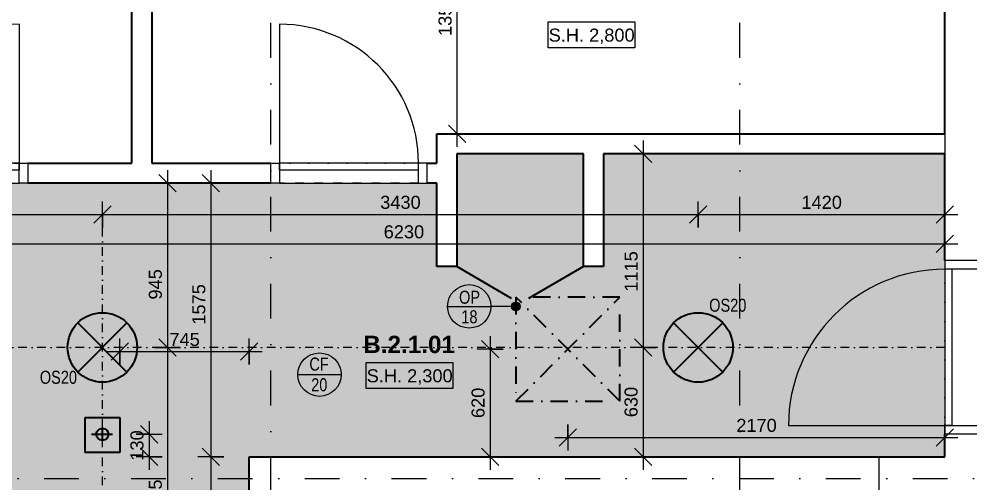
# Model space of a CAD drawing. Header units: millimetres. Extents: x -8336 to 42027, y -1655 to 58543.
# Drawn here: x -2379 to 3096, y 50778 to 53448 of the extents above; entities that cross this region are included whole.
import ezdxf

# ---------------------------------------------------------------- set-up
doc = ezdxf.new("R2010")
doc.units = ezdxf.units.MM
for name, pattern in [('ABMV_DashDot_2_2mm-S0_6mm', [110, 50, -30, 0, -30]), ('HA_Dash_3mm-S1mm', [150, 100, -50]), ('HA_DashDot_10mm-S3mm', [500, 200, -150, 0, -150]), ('HA_DashDot_2_2mm-S0_6mm', [110, 50, -30, 0, -30]), ('HA_DashDot_4mm-S1mm', [200, 100, -50, 0, -50])]:
    doc.linetypes.add(name, pattern=pattern)
for name, color, linetype, lineweight in [('-UNDERLAY_A-DETL-____-OTLN', 9, 'Continuous', 25), ('A-____-____-DIMS', 9, 'Continuous', 5), ('A-____-____-DIMS-50', 9, 'Continuous', 5), ('A-AREA-____-IDEN', 9, 'Continuous', 9), ('A-CLNG-____-IDEN', 9, 'Continuous', 9), ('A-CLNG-____-PATT', 9, 'Continuous', 9), ('A-DETL-____-OTLN', 9, 'Continuous', 25), ('A-DETL-____-THIN', 9, 'Continuous', 9), ('A-DETL-GENF-OTLN', 9, 'Continuous', 9), ('A-DOOR-____-MCUT', 9, 'HA_DashDot_2_2mm-S0_6mm', 9), ('A-DOOR-____-OTLN', 9, 'Continuous', 9), ('A-DOOR-FRAM-OTLN', 9, 'Continuous', 9), ('A-FLOR-____-OVHD', 9, 'HA_DashDot_4mm-S1mm', 25), ('A-GENM-____-HDLN', 9, 'HA_Dash_3mm-S1mm', 9), ('A-GENM-____-IDEN', 9, 'Continuous', 9), ('A-GENM-____-OTLN', 9, 'Continuous', 9), ('A-WALL-____-MCUT', 9, 'Continuous', 25), ('E-LITE-EQPM-IDEN', 9, 'Continuous', 9), ('E-LITE-EQPM-OTLN', 9, 'Continuous', 9), ('G-____-____-DIMS', 9, 'Continuous', 5), ('I-WALL-____-MCUT', 9, 'Continuous', 25), ('S-GRID-____-OTLN', 9, 'Continuous', 5)]:
    doc.layers.add(name, color=color, linetype=linetype, lineweight=lineweight)
doc.styles.add('Arial_1', font='arial.ttf', dxfattribs={"height": 75})
doc.styles.add('Arial_2', font='arial.ttf', dxfattribs={"width": 0.8, "height": 75})
doc.styles.add('Arial_B', font='arialbd.ttf', dxfattribs={"height": 100})
doc.dimstyles.new('Inner_Dimensions', dxfattribs={"dimscale": 304.8, "dimtxt": 76.519455, "dimasz": 0.328084, "dimexe": 0.246063, "dimexo": 0.0625, "dimgap": 0.032808, "dimtad": 1, "dimdec": 0, "dimzin": 0, "dimdsep": 46, "dimtxsty": 'Arial_1', "dimblk1": 'OBLIQUE', "dimblk2": 'OBLIQUE', "dimsah": 1, "dimcen": 0.09, "dimdle": 0.246063, "dimazin": 0, "dimtfac": 1, "dimtdec": 4, "dimtix": 1, "dimtmove": 0, "dimatfit": 3, "dimfxl": 0.246063, "dimfxlon": 1, "dimtvp": 1, "dimtolj": 1, "dimtzin": 0, "dimlwd": 9, "dimlwe": 9, "dimarcsym": 2})
doc.dimstyles.new('Inner_Dimensions_1', dxfattribs={"dimscale": 304.8, "dimtxt": 76.519455, "dimasz": 0.328084, "dimexe": 0.246063, "dimexo": 0.0625, "dimgap": 0.032808, "dimtad": 1, "dimdec": 0, "dimzin": 0, "dimdsep": 46, "dimtxsty": 'Arial_1', "dimblk1": 'OBLIQUE', "dimblk2": 'OBLIQUE', "dimsah": 1, "dimcen": 0.09, "dimdle": 0.246063, "dimazin": 0, "dimtfac": 1, "dimtdec": 4, "dimtix": 1, "dimtmove": 2, "dimatfit": 3, "dimfxl": 0.246063, "dimfxlon": 1, "dimtvp": 1, "dimtolj": 1, "dimtzin": 0, "dimlwd": 9, "dimlwe": 9, "dimarcsym": 2})

# ---------------------------------------------------------------- blocks, each defined once
blk = doc.blocks.new('HA_DR_Single_Swing_Solid - In_BJ_900x2100_Vstupni-2124296-DPS_B - 2NP')
at = {"layer": 'A-DOOR-____-MCUT'}
for p, q in [((-450, 125), (450, 125)), ((-450, -125), (450, -125))]:
    blk.add_line(p, q, dxfattribs=at)
at = {"layer": 'A-DOOR-____-OTLN'}
for p, q in [((-500, 125), (500, 125)), ((-450, -85), (-450, -125)), ((-450, -85), (450, -85)), ((450, -85), (450, -125)), ((-500, -125), (500, -125)), ((-450, -125), (450, -125))]:
    blk.add_line(p, q, dxfattribs=at)
at = {"layer": 'A-DOOR-____-OTLN', "lineweight": 5}
blk.add_line((450, -1025), (450, -125), dxfattribs=at)
blk.add_arc((450, -125), 900, 180, 270, dxfattribs=at)
at = {"layer": 'A-DOOR-FRAM-OTLN'}
for p, q in [((-450, 125), (-500, 125)), ((-500, 125), (-500, -125)), ((450, 125), (-450, 125)), ((-450, 125), (-450, -125)), ((450, -125), (450, 125)), ((450, 125), (500, 125)), ((500, 125), (500, -125)), ((-500, -125), (-450, -125)), ((500, -125), (450, -125))]:
    blk.add_line(p, q, dxfattribs=at)
blk = doc.blocks.new('HA_DR_Single_Swing_Solid - In_BJ_800x2100-2124338-DPS_B - 2NP')
at = {"layer": 'A-DOOR-____-MCUT'}
for p, q in [((-400, 57.5), (400, 57.5)), ((-400, -57.5), (400, -57.5))]:
    blk.add_line(p, q, dxfattribs=at)
at = {"layer": 'A-DOOR-____-OTLN'}
for p, q in [((-400, -17.5), (-400, -57.5)), ((-400, -17.5), (400, -17.5)), ((400, -17.5), (400, -57.5)), ((-400, -57.5), (400, -57.5))]:
    blk.add_line(p, q, dxfattribs=at)
at = {"layer": 'A-DOOR-____-OTLN', "lineweight": 5}
blk.add_line((400, -857.5), (400, -57.5), dxfattribs=at)
blk.add_arc((400, -57.5), 800, 180, 270, dxfattribs=at)
at = {"layer": 'A-DOOR-FRAM-OTLN'}
for p, q in [((-400, 57.5), (-450, 57.5)), ((-450, 57.5), (-450, -57.5)), ((400, 57.5), (-400, 57.5)), ((-400, 57.5), (-400, -57.5)), ((400, -57.5), (400, 57.5)), ((400, 57.5), (450, 57.5)), ((450, 57.5), (450, -57.5)), ((-450, -57.5), (-400, -57.5)), ((450, -57.5), (400, -57.5))]:
    blk.add_line(p, q, dxfattribs=at)
blk = doc.blocks.new('HA_DR_Single_Swing_Solid - In_BJ_800x2100-2124336-DPS_B - 2NP')
at = {"layer": 'A-DOOR-____-MCUT'}
for p, q in [((-400, 57.5), (400, 57.5)), ((-400, -57.5), (400, -57.5))]:
    blk.add_line(p, q, dxfattribs=at)
at = {"layer": 'A-DOOR-____-OTLN', "lineweight": 5}
blk.add_line((400, 857.5), (400, 57.5), dxfattribs=at)
at = {"layer": 'A-DOOR-____-OTLN'}
for p, q in [((400, 57.5), (-400, 57.5)), ((-400, 57.5), (-400, 17.5)), ((400, 57.5), (400, 17.5)), ((400, 17.5), (-400, 17.5))]:
    blk.add_line(p, q, dxfattribs=at)
at = {"layer": 'A-DOOR-____-OTLN', "lineweight": 5}
blk.add_arc((400, 57.5), 800, 90, 180, dxfattribs=at)
at = {"layer": 'A-DOOR-FRAM-OTLN'}
for p, q in [((-450, 57.5), (-450, -57.5)), ((-400, 57.5), (-450, 57.5)), ((-400, 57.5), (-400, -57.5)), ((400, -57.5), (400, 57.5)), ((400, 57.5), (450, 57.5)), ((450, 57.5), (450, -57.5)), ((-450, -57.5), (-400, -57.5)), ((-400, -57.5), (400, -57.5)), ((450, -57.5), (400, -57.5))]:
    blk.add_line(p, q, dxfattribs=at)
blk = doc.blocks.new('HA_LF_GenericSymbol - OS20_chodby-1994326-DPS_B - 2NP')
at = {"layer": 'E-LITE-EQPM-OTLN', "color": 11, "lineweight": 25}
for p, q in [((141.4, 141.4), (-141.4, -141.4)), ((-141.4, 141.4), (141.4, -141.4))]:
    blk.add_line(p, q, dxfattribs=at)
blk.add_circle((0, 0), 200, dxfattribs=at)
blk = doc.blocks.new('HA_LF_GenericSymbol - OS20_chodby-1994336-DPS_B - 2NP')
at = {"layer": 'E-LITE-EQPM-OTLN', "color": 11, "lineweight": 25}
for p, q in [((141.4, -141.4), (-141.4, 141.4)), ((-141.4, -141.4), (141.4, 141.4))]:
    blk.add_line(p, q, dxfattribs=at)
blk.add_circle((0, 0), 200, dxfattribs=at)
blk = doc.blocks.new('TB_Porotherm KP11_5_1250mm - TB_Porotherm KP11_5_1250mm-1919733-DPS_B - 2NP')
at = {"layer": 'A-GENM-____-HDLN'}
for p, q in [((620, 57.5), (625, 57.5)), ((620, 0), (625, 0)), ((625, -57.5), (620, -57.5))]:
    blk.add_line(p, q, dxfattribs=at)
blk = doc.blocks.new('DIMBLOCK5-DPS_B - 2NP')
at = {"layer": 'A-____-____-DIMS-50', "lineweight": 9}
for p, q in [((143.4, 54142.7), (93.4, 54192.7)), ((218.4, 54142.7), (68.4, 54142.7)), ((143.4, 52712.7), (143.4, 54142.7)), ((143.4, 54142.7), (193.4, 54092.7)), ((143.4, 54142.7), (218.4, 54142.7)), ((143.4, 52787.7), (93.4, 52837.7)), ((68.4, 52787.7), (218.4, 52787.7)), ((143.4, 52787.7), (68.4, 52787.7)), ((143.4, 52787.7), (193.4, 52737.7))]:
    blk.add_line(p, q, dxfattribs=at)
at = {"layer": 'A-____-____-DIMS-50', "color": 0, "lineweight": 9, "insert": (36, 53349.9), "char_height": 75, "width": 276.883, "attachment_point": 1, "rotation": 90, "line_spacing_factor": 0.941778, "style": 'Arial_1'}
blk.add_mtext('1355', dxfattribs=at)
blk = doc.blocks.new('_Oblique')
at = {"color": 0, "linetype": 'ByBlock', "lineweight": -2}
blk.add_line((-0.5, -0.5), (0.5, 0.5), dxfattribs=at)
blk = doc.blocks.new('DIMBLOCK20-DPS_B - 2NP')
at = {"layer": 'A-____-____-DIMS-50', "lineweight": 9}
for p, q in [((1214.4, 52747.7), (1214.4, 51557.7)), ((1289.4, 52672.7), (1139.4, 52672.7)), ((1214.4, 52672.7), (1164.4, 52722.7)), ((1214.4, 52672.7), (1264.4, 52622.7)), ((1214.4, 52672.7), (1289.4, 52672.7)), ((1214.4, 51557.7), (1164.4, 51607.7)), ((1289.4, 51557.7), (1139.4, 51557.7)), ((1214.4, 51557.7), (1264.4, 51507.7)), ((1214.4, 51557.7), (1289.4, 51557.7))]:
    blk.add_line(p, q, dxfattribs=at)
at = {"layer": 'A-____-____-DIMS-50', "color": 0, "lineweight": 9, "insert": (1107, 51878.4), "char_height": 75, "width": 276.883, "attachment_point": 1, "rotation": 90, "line_spacing_factor": 0.941778, "style": 'Arial_1'}
blk.add_mtext('1115', dxfattribs=at)
blk = doc.blocks.new('DIMBLOCK21-DPS_B - 2NP')
at = {"layer": 'A-____-____-DIMS-50', "lineweight": 9}
for p, q in [((1214.4, 51557.7), (1164.4, 51607.7)), ((1289.4, 51557.7), (1139.4, 51557.7)), ((1214.4, 51557.7), (1214.4, 50852.7)), ((1214.4, 51557.7), (1264.4, 51507.7)), ((1214.4, 51557.7), (1289.4, 51557.7)), ((1214.4, 50927.7), (1164.4, 50977.7)), ((1289.4, 50927.7), (1139.4, 50927.7)), ((1214.4, 50927.7), (1264.4, 50877.7)), ((1214.4, 50927.7), (1289.4, 50927.7))]:
    blk.add_line(p, q, dxfattribs=at)
at = {"layer": 'A-____-____-DIMS-50', "color": 0, "lineweight": 9, "insert": (1107, 51156.2), "char_height": 75, "width": 207.662, "attachment_point": 1, "rotation": 90, "line_spacing_factor": 0.941778, "style": 'Arial_1'}
blk.add_mtext('630', dxfattribs=at)
blk = doc.blocks.new('DIMBLOCK24-DPS_B - 2NP')
at = {"layer": 'A-____-____-DIMS-50', "lineweight": 9}
for p, q in [((-1524.6, 52577.7), (-1524.6, 51557.7)), ((-1524.6, 52502.7), (-1574.6, 52552.7)), ((-1449.6, 52502.7), (-1599.6, 52502.7)), ((-1524.6, 52502.7), (-1474.6, 52452.7)), ((-1524.6, 52502.7), (-1449.6, 52502.7)), ((-1524.6, 51557.7), (-1574.6, 51607.7)), ((-1599.6, 51557.7), (-1449.6, 51557.7)), ((-1524.6, 51557.7), (-1599.6, 51557.7)), ((-1524.6, 51557.7), (-1474.6, 51507.7))]:
    blk.add_line(p, q, dxfattribs=at)
at = {"layer": 'A-____-____-DIMS-50', "color": 0, "lineweight": 9, "insert": (-1632, 51833.2), "char_height": 75, "width": 207.662, "attachment_point": 1, "rotation": 90, "line_spacing_factor": 0.941778, "style": 'Arial_1'}
blk.add_mtext('945', dxfattribs=at)
blk = doc.blocks.new('DIMBLOCK25-DPS_B - 2NP')
at = {"layer": 'A-____-____-DIMS-50', "lineweight": 9}
for p, q in [((-1524.6, 51557.7), (-1574.6, 51607.7)), ((-1599.6, 51557.7), (-1449.6, 51557.7)), ((-1524.6, 51557.7), (-1599.6, 51557.7)), ((-1524.6, 51557.7), (-1524.6, 49802.7)), ((-1524.6, 51557.7), (-1474.6, 51507.7)), ((-1524.6, 49802.7), (-1574.6, 49852.7)), ((-1599.6, 49802.7), (-1449.6, 49802.7)), ((-1524.6, 49802.7), (-1599.6, 49802.7)), ((-1524.6, 49802.7), (-1474.6, 49752.7))]:
    blk.add_line(p, q, dxfattribs=at)
at = {"layer": 'A-____-____-DIMS-50', "color": 0, "lineweight": 9, "insert": (-1632, 50564.9), "char_height": 75, "width": 276.883, "attachment_point": 1, "rotation": 90, "line_spacing_factor": 0.941778, "style": 'Arial_1'}
blk.add_mtext('1755', dxfattribs=at)
blk = doc.blocks.new('DIMBLOCK74-DPS_B - 2NP')
at = {"layer": 'A-____-____-DIMS-50', "lineweight": 9}
for p, q in [((-3279.3, 52397.9), (-3279.3, 52247.9)), ((-3279.3, 52322.9), (-3279.3, 52397.9)), ((-1899.3, 52247.9), (-1899.3, 52397.9)), ((-3279.3, 52322.9), (-3229.3, 52372.9)), ((-1899.3, 52322.9), (-1849.3, 52372.9)), ((-3354.3, 52322.9), (-1899.3, 52322.9)), ((-3279.3, 52322.9), (-3329.3, 52272.9)), ((-1899.3, 52322.9), (-1949.3, 52272.9)), ((-1899.3, 52322.9), (-1899.3, 52247.9))]:
    blk.add_line(p, q, dxfattribs=at)
at = {"layer": 'A-____-____-DIMS-50', "color": 0, "lineweight": 9, "insert": (-2704.7, 52430.3), "char_height": 75, "width": 276.883, "attachment_point": 1, "line_spacing_factor": 0.941778, "style": 'Arial_1'}
blk.add_mtext('1380', dxfattribs=at)
blk = doc.blocks.new('DIMBLOCK75-DPS_B - 2NP')
at = {"layer": 'A-____-____-DIMS-50', "lineweight": 9}
for p, q in [((-1899.3, 52247.9), (-1899.3, 52397.9)), ((1530.7, 52247.9), (1530.7, 52397.9)), ((-1899.3, 52322.9), (-1849.3, 52372.9)), ((1530.7, 52322.9), (1580.7, 52372.9)), ((-1899.3, 52322.9), (-1949.3, 52272.9)), ((-1899.3, 52322.9), (1530.7, 52322.9)), ((-1899.3, 52322.9), (-1899.3, 52247.9)), ((1530.7, 52322.9), (1480.7, 52272.9)), ((1530.7, 52322.9), (1530.7, 52247.9))]:
    blk.add_line(p, q, dxfattribs=at)
at = {"layer": 'A-____-____-DIMS-50', "color": 0, "lineweight": 9, "insert": (-299.7, 52430.3), "char_height": 75, "width": 276.883, "attachment_point": 1, "line_spacing_factor": 0.941778, "style": 'Arial_1'}
blk.add_mtext('3430', dxfattribs=at)
blk = doc.blocks.new('DIMBLOCK76-DPS_B - 2NP')
at = {"layer": 'A-____-____-DIMS-50', "lineweight": 9}
for p, q in [((1530.7, 52247.9), (1530.7, 52397.9)), ((2950.7, 52397.9), (2950.7, 52247.9)), ((2950.7, 52322.9), (2950.7, 52397.9)), ((1530.7, 52322.9), (1580.7, 52372.9)), ((2950.7, 52322.9), (3000.7, 52372.9)), ((1530.7, 52322.9), (1480.7, 52272.9)), ((1530.7, 52322.9), (3025.7, 52322.9)), ((1530.7, 52322.9), (1530.7, 52247.9)), ((2950.7, 52322.9), (2900.7, 52272.9))]:
    blk.add_line(p, q, dxfattribs=at)
at = {"layer": 'A-____-____-DIMS-50', "color": 0, "lineweight": 9, "insert": (2125.3, 52430.3), "char_height": 75, "width": 276.883, "attachment_point": 1, "line_spacing_factor": 0.941778, "style": 'Arial_1'}
blk.add_mtext('1420', dxfattribs=at)
blk = doc.blocks.new('Spot Elevations - Generic-448778-DPS_B - 2NP')
at = {"layer": 'G-____-____-DIMS', "lineweight": 9}
for p, q in [((-5, 0), (-5, 3)), ((-5, 3), (5, 3)), ((5, 3), (5, 0)), ((5, 0), (-5, 0))]:
    blk.add_line(p, q, dxfattribs=at)
blk = doc.blocks.new('HA_Tag_Ceiling - Group _ Type Mark-1728985-DPS_B - 2NP')
at = {"layer": 'A-CLNG-____-IDEN'}
blk.add_line((-2.5, 0), (2.5, 0), dxfattribs=at)
blk.add_circle((0, 0), 2.5, dxfattribs=at)
blk = doc.blocks.new('DIMBLOCK125-DPS_B - 2NP')
at = {"layer": 'A-____-____-DIMS-50', "lineweight": 9}
for p, q in [((-1630.7, 51057.7), (-1680.7, 51107.7)), ((-1630.7, 51132.7), (-1630.7, 50852.7)), ((-1705.7, 51057.7), (-1555.7, 51057.7)), ((-1630.7, 51057.7), (-1705.7, 51057.7)), ((-1630.7, 51057.7), (-1580.7, 51007.7)), ((-1630.7, 50927.7), (-1680.7, 50977.7)), ((-1555.7, 50927.7), (-1705.7, 50927.7)), ((-1630.7, 50927.7), (-1580.7, 50877.7)), ((-1630.7, 50927.7), (-1555.7, 50927.7))]:
    blk.add_line(p, q, dxfattribs=at)
at = {"layer": 'A-____-____-DIMS-50', "color": 0, "lineweight": 9, "insert": (-1738, 50906.2), "char_height": 75, "width": 207.662, "attachment_point": 1, "rotation": 90, "line_spacing_factor": 0.941778, "style": 'Arial_1'}
blk.add_mtext('130', dxfattribs=at)
blk = doc.blocks.new('DIMBLOCK126-DPS_B - 2NP')
at = {"layer": 'A-____-____-DIMS-50', "lineweight": 9}
for p, q in [((-1799.3, 51458.6), (-1799.3, 51608.6)), ((-1799.3, 51533.6), (-1749.3, 51583.6)), ((-1054.3, 51458.6), (-1054.3, 51608.6)), ((-1054.3, 51533.6), (-1004.3, 51583.6)), ((-1874.3, 51533.6), (-979.3, 51533.6)), ((-1799.3, 51533.6), (-1849.3, 51483.6)), ((-1799.3, 51533.6), (-1799.3, 51458.6)), ((-1054.3, 51533.6), (-1104.3, 51483.6)), ((-1054.3, 51533.6), (-1054.3, 51458.6))]:
    blk.add_line(p, q, dxfattribs=at)
at = {"layer": 'A-____-____-DIMS-50', "color": 0, "lineweight": 9, "insert": (-1513.3, 51640.9), "char_height": 75, "width": 207.662, "attachment_point": 1, "line_spacing_factor": 0.941778, "style": 'Arial_1'}
blk.add_mtext('745', dxfattribs=at)
blk = doc.blocks.new('DIMBLOCK136-DPS_B - 2NP')
at = {"layer": 'A-____-____-DIMS-50', "lineweight": 9}
for p, q in [((333.3, 51547.7), (283.3, 51597.7)), ((333.3, 51622.7), (333.3, 50852.7)), ((408.3, 51547.7), (258.3, 51547.7)), ((333.3, 51547.7), (383.3, 51497.7)), ((333.3, 51547.7), (408.3, 51547.7)), ((333.3, 50927.7), (283.3, 50977.7)), ((408.3, 50927.7), (258.3, 50927.7)), ((333.3, 50927.7), (383.3, 50877.7)), ((333.3, 50927.7), (408.3, 50927.7))]:
    blk.add_line(p, q, dxfattribs=at)
at = {"layer": 'A-____-____-DIMS-50', "color": 0, "lineweight": 9, "insert": (226, 51151.2), "char_height": 75, "width": 207.662, "attachment_point": 1, "rotation": 90, "line_spacing_factor": 0.941778, "style": 'Arial_1'}
blk.add_mtext('620', dxfattribs=at)
blk = doc.blocks.new('DIMBLOCK137-DPS_B - 2NP')
at = {"layer": 'A-____-____-DIMS-50', "lineweight": 9}
for p, q in [((780.7, 51114.4), (780.7, 50964.4)), ((780.7, 51039.4), (780.7, 51114.4)), ((780.7, 51039.4), (830.7, 51089.4)), ((2950.7, 51114.4), (2950.7, 50964.4)), ((2950.7, 51039.4), (2950.7, 51114.4)), ((2950.7, 51039.4), (3000.7, 51089.4)), ((705.7, 51039.4), (3025.7, 51039.4)), ((780.7, 51039.4), (730.7, 50989.4)), ((2950.7, 51039.4), (2900.7, 50989.4))]:
    blk.add_line(p, q, dxfattribs=at)
at = {"layer": 'A-____-____-DIMS-50', "color": 0, "lineweight": 9, "insert": (1750.3, 51146.7), "char_height": 75, "width": 276.883, "attachment_point": 1, "line_spacing_factor": 0.941778, "style": 'Arial_1'}
blk.add_mtext('2170', dxfattribs=at)
blk = doc.blocks.new('HA_TAG_GM_Products - Generic-588599-DPS_B - 2NP')
at = {"layer": 'A-GENM-____-IDEN'}
blk.add_line((-2.5, 0), (2.5, 0), dxfattribs=at)
blk.add_circle((0, 0), 2.5, dxfattribs=at)
blk = doc.blocks.new('DIMBLOCK166-DPS_B - 2NP')
at = {"layer": 'A-____-____-DIMS-50', "lineweight": 9}
for p, q in [((-1274.6, 52577.7), (-1274.6, 50927.7)), ((-1274.6, 52502.7), (-1324.6, 52552.7)), ((-1199.6, 52502.7), (-1349.6, 52502.7)), ((-1274.6, 52502.7), (-1224.6, 52452.7)), ((-1274.6, 52502.7), (-1199.6, 52502.7)), ((-1274.6, 50927.7), (-1324.6, 50977.7)), ((-1199.6, 50927.7), (-1349.6, 50927.7)), ((-1274.6, 50927.7), (-1224.6, 50877.7)), ((-1274.6, 50927.7), (-1199.6, 50927.7))]:
    blk.add_line(p, q, dxfattribs=at)
at = {"layer": 'A-____-____-DIMS-50', "color": 0, "lineweight": 9, "insert": (-1382, 51688.7), "char_height": 75, "width": 276.883, "attachment_point": 1, "rotation": 90, "line_spacing_factor": 0.941778, "style": 'Arial_1'}
blk.add_mtext('1575', dxfattribs=at)
blk = doc.blocks.new('DIMBLOCK167-DPS_B - 2NP')
at = {"layer": 'A-____-____-DIMS-50', "lineweight": 9}
for p, q in [((-1274.6, 50927.7), (-1324.6, 50977.7)), ((-1199.6, 50927.7), (-1349.6, 50927.7)), ((-1274.6, 50927.7), (-1274.6, 48542.7)), ((-1274.6, 50927.7), (-1224.6, 50877.7)), ((-1274.6, 50927.7), (-1199.6, 50927.7)), ((-1274.6, 48617.7), (-1324.6, 48667.7)), ((-1199.6, 48617.7), (-1349.6, 48617.7)), ((-1274.6, 48617.7), (-1224.6, 48567.7)), ((-1274.6, 48617.7), (-1199.6, 48617.7))]:
    blk.add_line(p, q, dxfattribs=at)
at = {"layer": 'A-____-____-DIMS-50', "color": 0, "lineweight": 9, "insert": (-1382, 49657.4), "char_height": 75, "width": 276.883, "attachment_point": 1, "rotation": 90, "line_spacing_factor": 0.941778, "style": 'Arial_1'}
blk.add_mtext('2310', dxfattribs=at)
blk = doc.blocks.new('DIMBLOCK168-DPS_B - 2NP')
at = {"layer": 'A-____-____-DIMS-50', "lineweight": 9}
for p, q in [((-3279.3, 52228.2), (-3279.3, 52078.2)), ((-3279.3, 52153.2), (-3279.3, 52228.2)), ((-3279.3, 52153.2), (-3229.3, 52203.2)), ((2950.7, 52228.2), (2950.7, 52078.2)), ((2950.7, 52153.2), (2950.7, 52228.2)), ((2950.7, 52153.2), (3000.7, 52203.2)), ((-3354.3, 52153.2), (3025.7, 52153.2)), ((-3279.3, 52153.2), (-3329.3, 52103.2)), ((2950.7, 52153.2), (2900.7, 52103.2))]:
    blk.add_line(p, q, dxfattribs=at)
at = {"layer": 'A-____-____-DIMS-50', "color": 0, "lineweight": 9, "insert": (-279.7, 52260.6), "char_height": 75, "width": 276.883, "attachment_point": 1, "line_spacing_factor": 0.941778, "style": 'Arial_1'}
blk.add_mtext('6230', dxfattribs=at)

msp = doc.modelspace()

# ---------------------------------------------------------------- hatches: boundary and pattern name
at = {"layer": 'A-CLNG-____-PATT'}
h = msp.add_hatch(color=256, dxfattribs=at)
h.paths.add_polyline_path([(-1154.3, 48617.7), (-1054.3, 48617.7), (-1054.3, 50927.7), (2950.7, 50927.7), (2950.7, 52672.7), (985.7, 52672.7), (985.7, 52022.7), (870.7, 52022.7), (870.7, 52672.7), (140.7, 52672.7), (140.7, 52022.7), (25.7, 52022.7), (25.7, 52502.7), (-3279.3, 52502.7), (-3279.3, 50367.7), (-2739.3, 50367.7), (-2739.3, 48617.7), (-1204.3, 48617.7)])
h.paths.add_polyline_path([(-1899.3, 51022.7), (-1908.4, 51023.9), (-1916.8, 51027.4), (-1924.1, 51033), (-1929.6, 51040.2), (-1933.1, 51048.7), (-1934.3, 51057.7), (-1933.1, 51066.8), (-1929.6, 51075.2), (-1924.1, 51082.5), (-1916.8, 51088), (-1908.4, 51091.5), (-1899.3, 51092.7), (-1890.3, 51091.5), (-1881.8, 51088), (-1874.6, 51082.5), (-1869, 51075.2), (-1865.5, 51066.8), (-1864.3, 51057.7), (-1865.5, 51048.7), (-1869, 51040.2), (-1874.6, 51033), (-1881.8, 51027.4), (-1890.3, 51023.9)])
at = {"layer": 'A-DETL-GENF-OTLN'}
msp.add_hatch(color=1, dxfattribs=at).paths.add_polyline_path([(-1899.3, 51022.7), (-1890.3, 51023.9), (-1881.8, 51027.4), (-1874.6, 51033), (-1869, 51040.2), (-1865.5, 51048.7), (-1864.3, 51057.7), (-1865.5, 51066.8), (-1869, 51075.2), (-1874.6, 51082.5), (-1881.8, 51088), (-1890.3, 51091.5), (-1899.3, 51092.7), (-1908.4, 51091.5), (-1916.8, 51088), (-1924.1, 51082.5), (-1929.6, 51075.2), (-1933.1, 51066.8), (-1934.3, 51057.7), (-1933.1, 51048.7), (-1929.6, 51040.2), (-1924.1, 51033), (-1916.8, 51027.4), (-1908.4, 51023.9)])
at = {"layer": 'A-GENM-____-IDEN'}
h = msp.add_hatch(color=256, dxfattribs=at)
edge = h.paths.add_edge_path()
edge.add_arc((481, 51794.1), 25, 0, 360)

# ---------------------------------------------------------------- linework, layer by layer
at = {"layer": '-UNDERLAY_A-DETL-____-OTLN'}
for p, q in [((456.8, 51840.2), (140.7, 52022.7)), ((870.7, 52022.7), (554.6, 51840.2))]:
    msp.add_line(p, q, dxfattribs=at)
at = {"layer": 'A-DETL-____-OTLN', "linetype": 'ABMV_DashDot_2_2mm-S0_6mm', "lineweight": 5}
for p, q in [((-1899.3, 49002.7), (-1899.3, 52302.7)), ((2950.7, 51557.7), (-2949.3, 51557.7))]:
    msp.add_line(p, q, dxfattribs=at)
at = {"layer": 'A-DETL-____-OTLN'}
for p, q in [((-1999.3, 51153.9), (-1799.3, 51153.9)), ((-1999.3, 50953.9), (-1999.3, 51153.9)), ((-1799.3, 51153.9), (-1799.3, 50953.9)), ((-1899.3, 51022.7), (-1899.3, 51092.7)), ((-1961.9, 51057.7), (-1841.9, 51057.7)), ((-1799.3, 50953.9), (-1999.3, 50953.9))]:
    msp.add_line(p, q, dxfattribs=at)
msp.add_circle((-1899.3, 51057.7), 35, dxfattribs=at)
at = {"layer": 'A-DETL-____-THIN'}
for start, end in [(0, 180), (180, 0)]:
    msp.add_arc((-1899.3, 51057.7), 35, start, end, dxfattribs=at)
at = {"layer": 'A-FLOR-____-OVHD'}
for p, q in [((1080.7, 51847.7), (480.7, 51847.7)), ((480.7, 51847.7), (480.7, 51247.7)), ((1080.7, 51247.7), (480.7, 51847.7)), ((480.7, 51247.7), (1080.7, 51847.7)), ((1080.7, 51247.7), (1080.7, 51847.7)), ((480.7, 51247.7), (1080.7, 51247.7))]:
    msp.add_line(p, q, dxfattribs=at)
at = {"layer": 'A-GENM-____-IDEN'}
msp.add_line((481, 51794.1), (338, 51794.1), dxfattribs=at)
msp.add_circle((481, 51794.1), 25, dxfattribs=at)
at = {"layer": 'A-WALL-____-MCUT', "lineweight": 9}
for p, q in [((2950.7, 52787.7), (2950.7, 52672.7)), ((2570.7, 50927.7), (2570.7, 50677.7))]:
    msp.add_line(p, q, dxfattribs=at)
at = {"layer": 'I-WALL-____-MCUT'}
for p, q in [((-1729.3, 52617.7), (-1729.3, 55502.7)), ((-1614.3, 55502.7), (-1614.3, 52617.7)), ((2950.7, 52787.7), (2950.7, 55502.7)), ((25.7, 52787.7), (2950.7, 52787.7)), ((25.7, 52617.7), (25.7, 52787.7)), ((870.7, 52672.7), (140.7, 52672.7)), ((140.7, 52672.7), (140.7, 52022.7)), ((870.7, 52022.7), (870.7, 52672.7)), ((2950.7, 52672.7), (985.7, 52672.7)), ((985.7, 52672.7), (985.7, 52022.7)), ((2950.7, 52057.7), (2950.7, 52672.7)), ((-2329.3, 52617.7), (-1729.3, 52617.7)), ((-1614.3, 52617.7), (-929.3, 52617.7)), ((-29.3, 52617.7), (25.7, 52617.7)), ((-929.3, 52502.7), (-2329.3, 52502.7)), ((25.7, 52502.7), (-29.3, 52502.7)), ((25.7, 52022.7), (25.7, 52502.7)), ((140.7, 52022.7), (25.7, 52022.7)), ((985.7, 52022.7), (870.7, 52022.7)), ((2950.7, 50927.7), (2950.7, 51057.7)), ((-1054.3, 50927.7), (2950.7, 50927.7)), ((-1054.3, 48617.7), (-1054.3, 50927.7))]:
    msp.add_line(p, q, dxfattribs=at)
at = {"layer": 'S-GRID-____-OTLN', "linetype": 'HA_DashDot_10mm-S3mm', "lineweight": 9}
for p, q in [((-929.3, 38722), (-929.3, 56942.9)), ((1770.7, 38722), (1770.7, 56942.9)), ((-6735.5, 50802.7), (21191.8, 50802.7))]:
    msp.add_line(p, q, dxfattribs=at)

# ---------------------------------------------------------------- block references
at = {"layer": 'A-CLNG-____-IDEN', "xscale": 49.99999999999998, "yscale": 49.99999999999998, "zscale": 49.99999999999998}
msp.add_blockref('HA_Tag_Ceiling - Group _ Type Mark-1728985-DPS_B - 2NP', (-649.3, 51401.3), dxfattribs=at)
at = {"layer": 'A-DOOR-____-OTLN'}
msp.add_blockref('HA_DR_Single_Swing_Solid - In_BJ_800x2100-2124336-DPS_B - 2NP', (-2779.3, 52560.2), dxfattribs=at)
for name, p, rotation in [('HA_DR_Single_Swing_Solid - In_BJ_800x2100-2124338-DPS_B - 2NP', (-479.3, 52560.2), 180), ('HA_DR_Single_Swing_Solid - In_BJ_900x2100_Vstupni-2124296-DPS_B - 2NP', (3075.7, 51557.7), 269.9999999999998)]:
    msp.add_blockref(name, p, dxfattribs=dict(at, rotation=rotation))
at = {"layer": 'A-GENM-____-IDEN', "xscale": 49.99999999999998, "yscale": 49.99999999999998, "zscale": 49.99999999999998}
msp.add_blockref('HA_TAG_GM_Products - Generic-588599-DPS_B - 2NP', (213, 51794.1), dxfattribs=at)
at = {"layer": 'A-GENM-____-OTLN'}
msp.add_blockref('TB_Porotherm KP11_5_1250mm - TB_Porotherm KP11_5_1250mm-1919733-DPS_B - 2NP', (-479.3, 52560.2), dxfattribs=at)
at = {"layer": 'E-LITE-EQPM-OTLN', "color": 11, "lineweight": 25, "rotation": 180}
msp.add_blockref('HA_LF_GenericSymbol - OS20_chodby-1994336-DPS_B - 2NP', (-1899.3, 51557.7), dxfattribs=at)
at = {"layer": 'E-LITE-EQPM-OTLN', "color": 11, "lineweight": 25}
msp.add_blockref('HA_LF_GenericSymbol - OS20_chodby-1994326-DPS_B - 2NP', (1530.7, 51557.7), dxfattribs=at)
at = {"layer": 'G-____-____-DIMS', "lineweight": 9, "xscale": 49.99999999999998, "yscale": 49.99999999999998, "zscale": 49.99999999999998}
for p in [(916.8, 53281.7), (-130.8, 51321.1)]:
    msp.add_blockref('Spot Elevations - Generic-448778-DPS_B - 2NP', p, dxfattribs=at)

# ---------------------------------------------------------------- texts
at = {"layer": 'A-AREA-____-IDEN', "lineweight": 5, "insert": (-397.3, 51625), "char_height": 100, "width": 653.375, "attachment_point": 1, "style": 'Arial_B'}
msp.add_mtext('B.2.1.01', dxfattribs=at)
at = {"layer": 'A-CLNG-____-IDEN', "lineweight": 5, "char_height": 75, "attachment_point": 1, "style": 'Arial_2'}
for s, insert, width in [('CF', (-707.8, 51499.4), 137.89), ('20', (-697.2, 51380.4), 115.443)]:
    msp.add_mtext(s, dxfattribs=dict(at, insert=insert, width=width))
at = {"layer": 'A-GENM-____-IDEN', "lineweight": 5, "char_height": 75, "attachment_point": 1, "style": 'Arial_2'}
for s, insert, width in [('OP', (154, 51884.2), 147.51), ('18', (167.2, 51771.5), 115.443)]:
    msp.add_mtext(s, dxfattribs=dict(at, insert=insert, width=width))
at = {"layer": 'E-LITE-EQPM-IDEN', "lineweight": 5, "char_height": 75, "width": 262.953, "attachment_point": 1, "style": 'Arial_2'}
for insert in [(1594.1, 51838.2), (-2259.7, 51423.4)]:
    msp.add_mtext('OS20', dxfattribs=dict(at, insert=insert))
at = {"layer": 'G-____-____-DIMS', "lineweight": 9, "char_height": 75, "width": 592.246, "attachment_point": 1, "line_spacing_factor": 0.941778, "style": 'Arial_1'}
for s, insert in [('S.H. 2,800', (670.1, 53392.6)), ('S.H. 2,300', (-377.6, 51432))]:
    msp.add_mtext(s, dxfattribs=dict(at, insert=insert))

# ---------------------------------------------------------------- dimensions: what is measured, and where the dimension line sits
at = {"layer": 'A-____-____-DIMS', "lineweight": 9}
for base, p1, p2, override, picture, middle in [((143.4, 54142.7), (68.4, 52787.7), (218.4, 54142.7), {"dimpost": '<>', "dimfxl": 1363.277301}, 'DIMBLOCK5-DPS_B - 2NP', (95.1, 53465.2)), ((-1524.6, 49802.7), (-1599.6, 51557.7), (-1599.6, 49802.7), {"dimpost": '<>', "dimfxl": 1755}, 'DIMBLOCK25-DPS_B - 2NP', (-1572.9, 50680.2)), ((333.3, 50927.7), (408.3, 51547.7), (408.3, 50927.7), {"dimpost": '<>', "dimfxl": 620}, 'DIMBLOCK136-DPS_B - 2NP', (285, 51237.7)), ((1214.4, 50927.7), (1289.4, 51557.7), (1289.4, 50927.7), {"dimpost": '<>', "dimfxl": 630}, 'DIMBLOCK21-DPS_B - 2NP', (1166.1, 51242.7)), ((-1630.7, 50927.7), (-1705.7, 51057.7), (-1555.7, 50927.7), {"dimpost": '<>', "dimfxl": 198.494332}, 'DIMBLOCK125-DPS_B - 2NP', (-1679, 50992.7)), ((-1274.6, 48617.7), (-1199.6, 50927.7), (-1199.6, 48617.7), {"dimpost": '<>', "dimfxl": 2310}, 'DIMBLOCK167-DPS_B - 2NP', (-1322.9, 49772.7))]:
    dim = msp.add_linear_dim(base=base, p1=p1, p2=p2, angle=90, dimstyle='Inner_Dimensions', override=override, dxfattribs=at)
    dim.commit()
    dim.dimension.update_dxf_attribs({"geometry": picture, "text_midpoint": middle})
for base, p1, p2, override, picture, middle in [((1214.4, 51557.7), (1289.4, 52672.7), (1289.4, 51557.7), {"dimpost": '<>', "dimfxl": 1115}, 'DIMBLOCK20-DPS_B - 2NP', (1157, 52016.8)), ((-1524.6, 51557.7), (-1449.6, 52502.7), (-1599.6, 51557.7), {"dimpost": '<>', "dimfxl": 956.830706}, 'DIMBLOCK24-DPS_B - 2NP', (-1582, 51937)), ((-1274.6, 50927.7), (-1199.6, 52502.7), (-1199.6, 50927.7), {"dimpost": '<>', "dimfxl": 1575}, 'DIMBLOCK166-DPS_B - 2NP', (-1332, 51827.1))]:
    dim = msp.add_linear_dim(base=base, p1=p1, p2=p2, angle=90, dimstyle='Inner_Dimensions_1', override=override, dxfattribs=at)
    dim.commit()
    dim.dimension.update_dxf_attribs({"geometry": picture, "text_midpoint": middle, "dimtype": 160, "text_rotation": 90})
for base, p1, p2, override, picture, middle in [((-1899.3, 52322.9), (-3279.3, 52397.9), (-1899.3, 52247.9), {"dimpost": '<>', "dimfxl": 1388.128236}, 'DIMBLOCK74-DPS_B - 2NP', (-2589.3, 52371.2)), ((1530.7, 52322.9), (-1899.3, 52247.9), (1530.7, 52247.9), {"dimpost": '<>', "dimfxl": 3430}, 'DIMBLOCK75-DPS_B - 2NP', (-184.3, 52371.2)), ((2950.7, 52322.9), (1530.7, 52247.9), (2950.7, 52397.9), {"dimpost": '<>', "dimfxl": 1427.900557}, 'DIMBLOCK76-DPS_B - 2NP', (2240.7, 52371.2)), ((2950.7, 52153.2), (-3279.3, 52228.2), (2950.7, 52228.2), {"dimpost": '<>', "dimfxl": 6230}, 'DIMBLOCK168-DPS_B - 2NP', (-164.3, 52201.5)), ((-1054.3, 51533.6), (-1799.3, 51458.6), (-1054.3, 51458.6), {"dimpost": '<>', "dimfxl": 745}, 'DIMBLOCK126-DPS_B - 2NP', (-1426.8, 51581.7)), ((2950.7, 51039.4), (780.7, 51114.4), (2950.7, 51114.4), {"dimpost": '<>', "dimfxl": 2170}, 'DIMBLOCK137-DPS_B - 2NP', (1865.7, 51087.7))]:
    dim = msp.add_linear_dim(base=base, p1=p1, p2=p2, dimstyle='Inner_Dimensions', override=override, dxfattribs=at)
    dim.commit()
    dim.dimension.update_dxf_attribs({"geometry": picture, "text_midpoint": middle})

doc.saveas('drawing.dxf')
